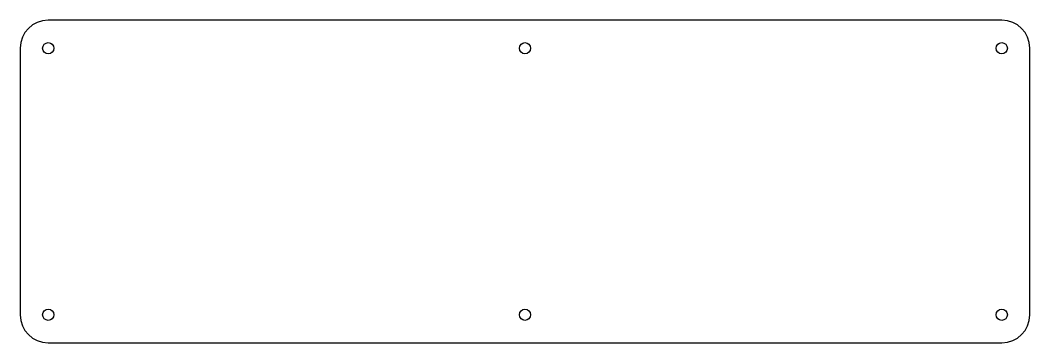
# Model space of a CAD drawing. Extents: x 0 to 360, y 0 to 115.
import ezdxf

# ---------------------------------------------------------------- set-up
doc = ezdxf.new("R2010")
doc.units = 0
doc.layers.add('Sketch', color=7, linetype='CONTINUOUS')

msp = doc.modelspace()

# ---------------------------------------------------------------- linework, layer by layer
at = {"layer": 'Sketch'}
for p, q in [((350, 115), (10, 115)), ((0, 105), (0, 10)), ((360, 10), (360, 105)), ((10, 0), (350, 0))]:
    msp.add_line(p, q, dxfattribs=at)
for centre in [(10, 105), (180, 105), (350, 105), (10, 10), (180, 10), (350, 10)]:
    msp.add_circle(centre, 2, dxfattribs=at)
for centre, start, end in [((10, 105), 90, 180), ((350, 105), 0, 90), ((10, 10), 180, -90), ((350, 10), -90, 0)]:
    msp.add_arc(centre, 10, start, end, dxfattribs=at)

doc.saveas('drawing.dxf')
